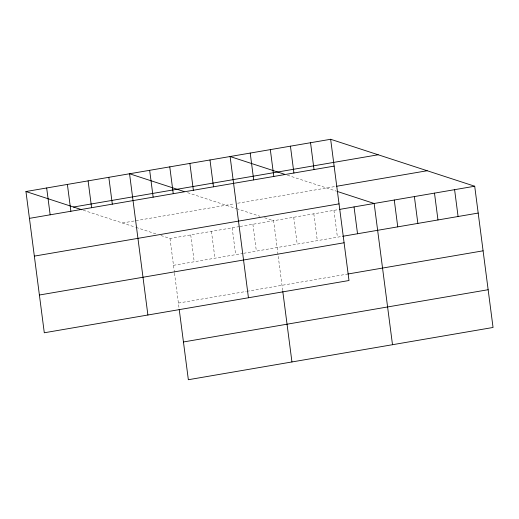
<?xml version="1.0" encoding="UTF-8"?>
<svg xmlns="http://www.w3.org/2000/svg" width="519" height="519" viewBox="0 0 519 519"><rect width="100%" height="100%" fill="white"/><g stroke="black" fill="none" stroke-linecap="round" stroke-linejoin="round"><path stroke-width="0.39" stroke-dasharray="2.6 1.95" d="M122.465 222.988L234.575 203.759M237.67 203.227L335.897 186.386M160.948 235.529L170.005 238.481L239.337 226.589M240.135 226.453L338.576 209.572M173.489 265.313L242.821 253.428M243.619 253.291L342.832 236.275M178.393 303.07L246.129 291.451M246.927 291.315L346.964 274.162M287.435 175.208L336.429 191.174M187.58 192.679L235.873 208.417M236.632 208.664L260.019 216.287M264.547 217.759L273.604 220.711L282.699 290.75M83.287 210.214L135.297 227.166M136.049 227.413L156.42 234.05M333.931 210.37L337.421 237.202M313.826 213.815L317.31 240.654M293.715 217.266L297.199 244.099M252.883 224.266L256.367 251.105M232.162 227.822L235.652 254.654M211.441 231.37L214.931 258.209M190.726 234.925L194.21 261.764M170.005 238.481L174.41 272.391M174.514 273.182L179.1 308.513"/><path stroke-width="0.78" d="M330.648 139.28L348.995 280.519L44.297 332.77L25.95 191.53L330.648 139.28L474.703 186.23L493.05 327.47L188.352 379.72L179.204 309.292M73.49 207.023L378.189 154.772M29.434 218.363L334.139 166.112M336.669 186.256L427.169 170.738M34.338 256.12L339.043 203.87M339.348 209.442L474.703 186.23M342.832 236.275L478.194 213.062M39.392 295.019L344.091 242.769M347.736 274.032L483.092 250.82M183.447 341.969L488.145 289.719M284.633 174.293L230.099 156.524L248.445 297.763M337.181 191.42L374.154 203.474L392.5 344.713M184.083 191.537L129.549 173.761L147.896 315.007M25.95 191.53L81.885 209.76M454.599 189.675L458.082 216.514M434.487 193.126L437.971 219.959M414.376 196.571L417.86 223.41M394.265 200.023L397.749 226.861M354.042 206.919L357.533 233.758M310.544 142.725L314.027 169.564M290.432 146.176L293.916 173.015M270.321 149.628L273.805 176.46M282.803 291.529L291.944 361.957M250.21 153.073L253.694 179.911M209.987 159.969L213.478 186.808M189.876 163.42L193.366 190.252M169.771 166.865L173.255 193.704M149.66 170.316L153.144 197.149M108.828 177.316L112.312 204.155M88.107 180.872L91.597 207.704M67.392 184.427L70.876 211.259M46.671 187.975L50.155 214.814"/></g></svg>
